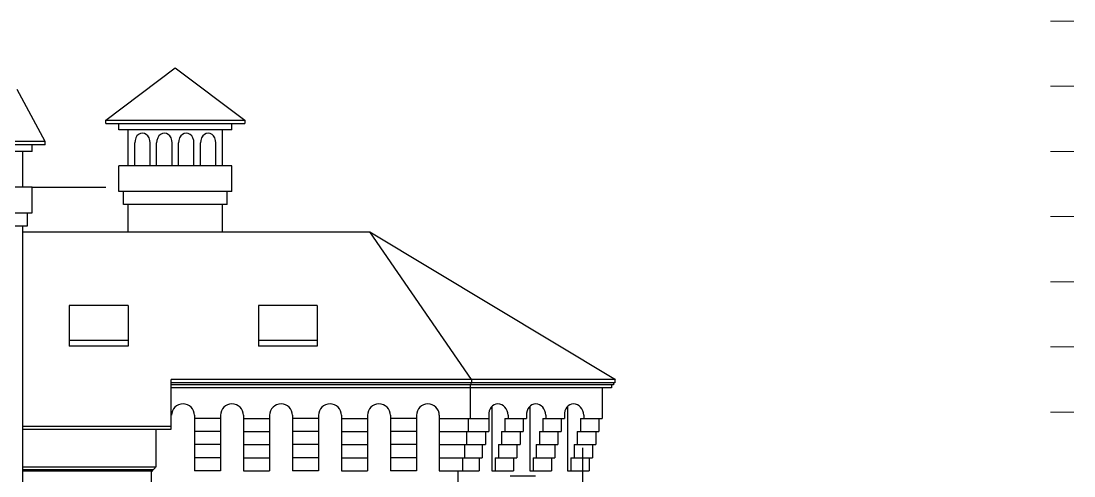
# Model space of a CAD drawing. Header units: millimetres. Extents: x -112665 to -16847, y 30630 to 100849.
# Drawn here: x -66349 to -50210, y 91798 to 98778 of the extents above; entities that cross this region are included whole.
import ezdxf

# ---------------------------------------------------------------- set-up
doc = ezdxf.new("R2010")
doc.units = ezdxf.units.MM
doc.layers.add('txt', color=7, linetype='Continuous', lineweight=13)
doc.layers.add('wall', color=5, linetype='Continuous')

msp = doc.modelspace()

# ---------------------------------------------------------------- linework, layer by layer
at = {"layer": 'txt', "color": 8}
for p, q in [((-50569, 98778), (-50210, 98778)), ((-50569, 97778), (-50210, 97778)), ((-50569, 96778), (-50210, 96778)), ((-50569, 95778), (-50210, 95778)), ((-50569, 94778), (-50210, 94778)), ((-50569, 93778), (-50210, 93778)), ((-50569, 92778), (-50210, 92778))]:
    msp.add_line(p, q, dxfattribs=at)
at = {"layer": 'wall', "color": 18, "ltscale": 2, "true_color": 0x000000}
for p, q in [((-65049, 97258), (-63984, 98058)), ((-63984, 98058), (-62919, 97258)), ((-65979, 96928), (-66409, 97728)), ((-65049, 97208), (-65049, 97258)), ((-65049, 97258), (-62919, 97258)), ((-65049, 97208), (-62919, 97208)), ((-64849, 97108), (-64849, 97208)), ((-63119, 97108), (-63119, 97208)), ((-62919, 97258), (-62919, 97208)), ((-63119, 97108), (-64849, 97108)), ((-64709, 96558), (-64709, 97108)), ((-63259, 96558), (-63259, 97108)), ((-65979, 96928), (-68439, 96928)), ((-65979, 96878), (-68439, 96878)), ((-66179, 96778), (-66179, 96878)), ((-65979, 96878), (-65979, 96928)), ((-64606, 96558), (-64606, 96908)), ((-64370, 96558), (-64370, 96908)), ((-64270, 96558), (-64270, 96908)), ((-64034, 96558), (-64034, 96908)), ((-63934, 96558), (-63934, 96908)), ((-63698, 96558), (-63698, 96908)), ((-63598, 96558), (-63598, 96908)), ((-63362, 96558), (-63362, 96908)), ((-66179, 96778), (-68239, 96778)), ((-66319, 96228), (-66319, 96778)), ((-64849, 96163), (-64849, 96558)), ((-63119, 96558), (-64849, 96558)), ((-63119, 96163), (-63119, 96558)), ((-66179, 96228), (-68239, 96228)), ((-66179, 96228), (-65049, 96228)), ((-66179, 95833), (-66179, 96228)), ((-63119, 96163), (-64849, 96163)), ((-64779, 95963), (-64779, 96163)), ((-63189, 95963), (-63189, 96163)), ((-63189, 95963), (-64779, 95963)), ((-64709, 95541), (-64709, 95963)), ((-63259, 95541), (-63259, 95963)), ((-68239, 95833), (-66179, 95833)), ((-66249, 95633), (-66249, 95833)), ((-68169, 95633), (-66249, 95633)), ((-66319, 83778), (-66319, 95633)), ((-66319, 95541), (-61002, 95541)), ((-59443, 93278), (-61002, 95541)), ((-61002, 95541), (-57239, 93278)), ((-65609, 94412), (-65609, 93789)), ((-64709, 94412), (-65609, 94412)), ((-64709, 94412), (-64709, 93789)), ((-62709, 94412), (-62709, 93789)), ((-61809, 94412), (-62709, 94412)), ((-61809, 94412), (-61809, 93789)), ((-64709, 93875), (-65609, 93875)), ((-64709, 93789), (-65609, 93789)), ((-61809, 93875), (-62709, 93875)), ((-61809, 93789), (-62709, 93789)), ((-57239, 93278), (-64049, 93278)), ((-64049, 92514), (-64049, 93278)), ((-57246, 93228), (-64049, 93228)), ((-57266, 93198), (-64049, 93198)), ((-57296, 93148), (-64049, 93148)), ((-57246, 93278), (-62386, 93278)), ((-59465, 93148), (-59465, 92678)), ((-59464, 93198), (-59464, 93148)), ((-59452, 93228), (-59452, 93198)), ((-59443, 93278), (-59443, 93228)), ((-59131, 92865), (-59131, 91878)), ((-63691, 92728), (-63691, 91878)), ((-63291, 92678), (-63691, 92678)), ((-63291, 92728), (-63291, 91878)), ((-62941, 92728), (-62941, 91878)), ((-62941, 92678), (-62541, 92678)), ((-62541, 92728), (-62541, 91878)), ((-62188, 92728), (-62188, 91878)), ((-61788, 92678), (-62188, 92678)), ((-61788, 92728), (-61788, 91878)), ((-61438, 92728), (-61438, 91878)), ((-61438, 92678), (-61038, 92678)), ((-61038, 92728), (-61038, 91878)), ((-60688, 92728), (-60688, 91878)), ((-60288, 92678), (-60688, 92678)), ((-60288, 92728), (-60288, 91878)), ((-59938, 92728), (-59938, 91878)), ((-59938, 92678), (-59180, 92678)), ((-59494, 92678), (-59494, 92478)), ((-59180, 92728), (-59180, 92678)), ((-59180, 92678), (-59180, 92478)), ((-59131, 92728), (-59131, 92678)), ((-66319, 92564), (-64049, 92564)), ((-66319, 92514), (-64049, 92514)), ((-64279, 91938), (-64279, 92514)), ((-63291, 92478), (-63691, 92478)), ((-62941, 92478), (-62541, 92478)), ((-61788, 92478), (-62188, 92478)), ((-61438, 92478), (-61038, 92478)), ((-60288, 92478), (-60688, 92478)), ((-59938, 92478), (-59180, 92478)), ((-59898, 92478), (-59498, 92478)), ((-59523, 92478), (-59523, 92278)), ((-59230, 92478), (-59230, 92278)), ((-63291, 92278), (-63691, 92278)), ((-62941, 92278), (-62541, 92278)), ((-61788, 92278), (-62188, 92278)), ((-61438, 92278), (-61038, 92278)), ((-60288, 92278), (-60688, 92278)), ((-59938, 92278), (-59230, 92278)), ((-59898, 92278), (-59498, 92278)), ((-59552, 92278), (-59552, 92078)), ((-59279, 92278), (-59279, 92078)), ((-57739, 88578), (-57739, 92228)), ((-64349, 85328), (-64349, 91878)), ((-64329, 91878), (-64329, 91898)), ((-59650, 88578), (-59650, 91878)), ((-58853, 91798), (-58464, 91798))]:
    msp.add_line(p, q, dxfattribs=at)
at = {"layer": 'wall', "color": 18, "true_color": 0x000000}
for p, q in [((-57441, 93148), (-57441, 92678)), ((-57296, 93198), (-57296, 93148)), ((-57266, 93228), (-57266, 93198)), ((-57246, 93278), (-57246, 93228)), ((-58551, 92865), (-58551, 91878)), ((-57971, 92865), (-57971, 91878)), ((-58933, 92678), (-58933, 92478)), ((-58933, 92678), (-58600, 92678)), ((-58883, 92728), (-58883, 92678)), ((-58650, 92678), (-58650, 92478)), ((-58600, 92728), (-58600, 92678)), ((-58551, 92728), (-58551, 92678)), ((-58353, 92678), (-58353, 92478)), ((-58353, 92678), (-58020, 92678)), ((-58303, 92728), (-58303, 92678)), ((-58070, 92678), (-58070, 92478)), ((-58020, 92728), (-58020, 92678)), ((-57971, 92728), (-57971, 92678)), ((-57773, 92678), (-57773, 92478)), ((-57773, 92678), (-57441, 92678)), ((-57723, 92728), (-57723, 92678)), ((-57490, 92678), (-57490, 92478)), ((-58982, 92478), (-58982, 92278)), ((-58982, 92478), (-58650, 92478)), ((-58699, 92478), (-58699, 92278)), ((-58402, 92478), (-58402, 92278)), ((-58402, 92478), (-58070, 92478)), ((-58119, 92478), (-58119, 92278)), ((-57822, 92478), (-57822, 92278)), ((-57822, 92478), (-57490, 92478)), ((-57540, 92478), (-57540, 92278)), ((-59032, 92278), (-58699, 92278)), ((-59032, 92278), (-59032, 92078)), ((-58749, 92278), (-58749, 92078)), ((-58452, 92278), (-58452, 92078)), ((-58452, 92278), (-58119, 92278)), ((-58169, 92278), (-58169, 92078)), ((-57872, 92278), (-57872, 92078)), ((-57872, 92278), (-57540, 92278)), ((-57589, 92278), (-57589, 92078)), ((-63291, 92078), (-63691, 92078)), ((-62941, 92078), (-62541, 92078)), ((-61788, 92078), (-62188, 92078)), ((-61438, 92078), (-61038, 92078)), ((-60288, 92078), (-60688, 92078)), ((-59938, 92078), (-59279, 92078)), ((-59898, 92078), (-59498, 92078)), ((-59581, 92078), (-59581, 91878)), ((-59329, 92078), (-59329, 91878)), ((-59081, 92078), (-59081, 91878)), ((-59081, 92078), (-58749, 92078)), ((-58798, 92078), (-58798, 91878)), ((-58501, 92078), (-58501, 91878)), ((-58501, 92078), (-58169, 92078)), ((-58218, 92078), (-58218, 91878)), ((-57921, 92078), (-57921, 91878)), ((-57921, 92078), (-57589, 92078)), ((-57639, 92078), (-57639, 91878)), ((-66319, 91938), (-64279, 91938)), ((-66319, 91898), (-64329, 91898)), ((-66319, 91878), (-64329, 91878)), ((-63291, 91878), (-63691, 91878)), ((-62941, 91878), (-62541, 91878)), ((-61788, 91878), (-62188, 91878)), ((-61438, 91878), (-61038, 91878)), ((-60288, 91878), (-60688, 91878)), ((-59938, 91878), (-59329, 91878)), ((-59898, 91878), (-59498, 91878)), ((-59131, 91878), (-58798, 91878)), ((-58551, 91878), (-58218, 91878)), ((-57971, 91878), (-57639, 91878))]:
    msp.add_line(p, q, dxfattribs=at)
at = {"layer": 'wall', "color": 18, "ltscale": 2, "true_color": 0x000000}
for centre in [(-63866, 92728), (-63116, 92728), (-62363, 92728), (-61613, 92728), (-60863, 92728), (-60113, 92728)]:
    msp.add_arc(centre, 175, 0, 180, dxfattribs=at)
at = {"layer": 'wall', "color": 18, "true_color": 0x000000}
msp.add_arc((-64329, 91938), 40, 270, 0, dxfattribs=at)
at = {"layer": 'wall', "color": 18, "ltscale": 2, "true_color": 0x000000}
for centre, major_axis, ratio, start_param, end_param in [((-64488, 96908), (0, 150), 0.786667, 4.712389, 7.853982), ((-64152, 96908), (0, 150), 0.786667, 4.712389, 7.853982), ((-63816, 96908), (0, 150), 0.786667, 4.712389, 7.853982), ((-63480, 96908), (0, 150), 0.786667, 4.712389, 7.853982), ((-59032, 92728), (-25, 175), 0.837708, 4.594469, 7.736061)]:
    msp.add_ellipse(centre, major_axis=major_axis, ratio=ratio, start_param=start_param, end_param=end_param, dxfattribs=at)
at = {"layer": 'wall', "color": 18, "true_color": 0x000000}
for centre in [(-58452, 92728), (-57872, 92728)]:
    msp.add_ellipse(centre, major_axis=(-25, 175), ratio=0.837708, start_param=4.594469, end_param=7.736061, dxfattribs=at)

doc.saveas('drawing.dxf')
